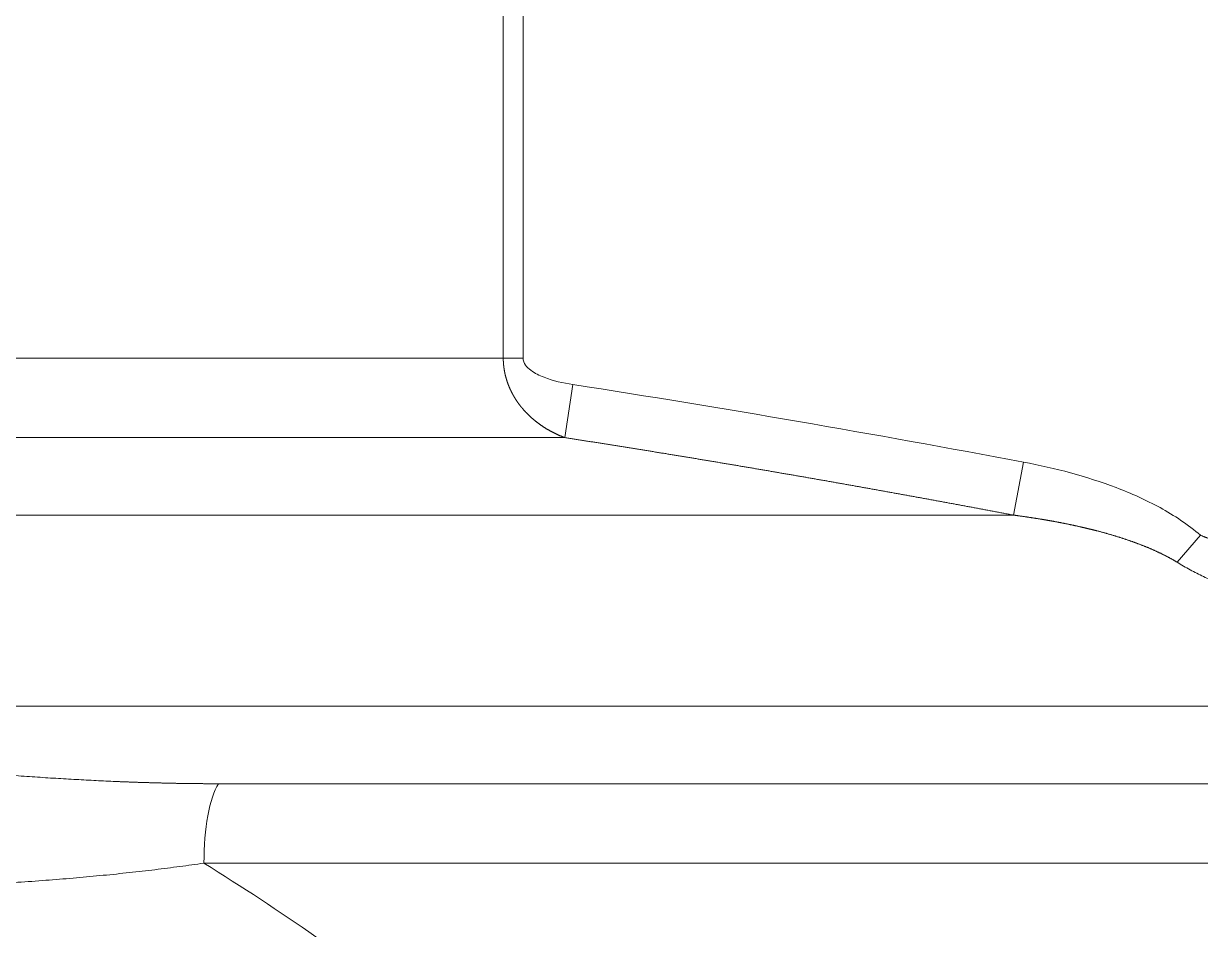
# Model space of a CAD drawing. Header units: millimetres. Extents: x 4664 to 8864, y -38 to 2932.
# Drawn here: x 8077.05 to 8094.74, y 1821.28 to 1834.9 of the extents above; entities that cross this region are included whole.
import ezdxf

# ---------------------------------------------------------------- set-up
doc = ezdxf.new("R2010")
doc.units = ezdxf.units.MM

msp = doc.modelspace()

# ---------------------------------------------------------------- linework, layer by layer
at = {"lineweight": 5}
for p, q in [((8084.263, 1840.925), (8084.263, 1829.869)), ((8084.56, 1829.869), (8084.56, 1840.925)), ((8063.182, 1829.869), (8084.56, 1829.869)), ((8085.188, 1828.674), (8085.311, 1829.471)), ((8064.376, 1828.674), (8085.188, 1828.674)), ((8091.931, 1827.509), (8092.081, 1828.305)), ((8063.402, 1827.509), (8091.931, 1827.509)), ((8094.391, 1826.801), (8094.743, 1827.205)), ((8067.763, 1824.636), (8119.686, 1824.636)), ((8116.351, 1823.471), (8079.981, 1823.471)), ((8079.764, 1822.276), (8116.763, 1822.276))]:
    msp.add_line(p, q, dxfattribs=at)
at = {"lineweight": 5, "extrusion": (0, 0, -1)}
msp.add_ellipse((8080.128, 1822.276), major_axis=(0, 1.306), ratio=0.278426, start_param=4.712389, end_param=5.867354, dxfattribs=at)
at = {"lineweight": 5}
for points, knots in [([(8084.263, 1829.869), (8084.263, 1829.867), (8084.263, 1829.864), (8084.263, 1829.86), (8084.263, 1829.856), (8084.264, 1829.851), (8084.264, 1829.847), (8084.264, 1829.842), (8084.264, 1829.838), (8084.264, 1829.833), (8084.264, 1829.829), (8084.264, 1829.825), (8084.265, 1829.82), (8084.265, 1829.816), (8084.265, 1829.811), (8084.265, 1829.807), (8084.265, 1829.802), (8084.266, 1829.798), (8084.266, 1829.794), (8084.266, 1829.789), (8084.267, 1829.785), (8084.267, 1829.78), (8084.267, 1829.776), (8084.268, 1829.771), (8084.268, 1829.767), (8084.269, 1829.762), (8084.269, 1829.758), (8084.27, 1829.754), (8084.27, 1829.749), (8084.271, 1829.745), (8084.271, 1829.74), (8084.272, 1829.736), (8084.272, 1829.731), (8084.273, 1829.727), (8084.273, 1829.722), (8084.274, 1829.718), (8084.275, 1829.714), (8084.275, 1829.709), (8084.276, 1829.705), (8084.277, 1829.7), (8084.277, 1829.696), (8084.278, 1829.691), (8084.279, 1829.687), (8084.28, 1829.682), (8084.28, 1829.678), (8084.281, 1829.674), (8084.282, 1829.669), (8084.283, 1829.665), (8084.284, 1829.66), (8084.285, 1829.656), (8084.286, 1829.651), (8084.286, 1829.647), (8084.287, 1829.642), (8084.288, 1829.638), (8084.289, 1829.633), (8084.29, 1829.629), (8084.291, 1829.625), (8084.292, 1829.62), (8084.293, 1829.616), (8084.294, 1829.611), (8084.296, 1829.607), (8084.297, 1829.602), (8084.298, 1829.598), (8084.299, 1829.594), (8084.3, 1829.589), (8084.301, 1829.585), (8084.302, 1829.58), (8084.304, 1829.576), (8084.305, 1829.571), (8084.306, 1829.567), (8084.307, 1829.563), (8084.309, 1829.558), (8084.31, 1829.554), (8084.311, 1829.549), (8084.313, 1829.545), (8084.314, 1829.54), (8084.315, 1829.536), (8084.317, 1829.532), (8084.318, 1829.527), (8084.32, 1829.523), (8084.321, 1829.518), (8084.323, 1829.514), (8084.324, 1829.51), (8084.326, 1829.505), (8084.327, 1829.501), (8084.329, 1829.496), (8084.33, 1829.492), (8084.332, 1829.488), (8084.333, 1829.483), (8084.335, 1829.479), (8084.337, 1829.475), (8084.338, 1829.47), (8084.34, 1829.466), (8084.342, 1829.461), (8084.343, 1829.457), (8084.345, 1829.453), (8084.347, 1829.448), (8084.349, 1829.444), (8084.351, 1829.44), (8084.352, 1829.435), (8084.354, 1829.431), (8084.356, 1829.427), (8084.358, 1829.422), (8084.36, 1829.418), (8084.362, 1829.414), (8084.364, 1829.409), (8084.366, 1829.405), (8084.368, 1829.401), (8084.369, 1829.396), (8084.371, 1829.392), (8084.374, 1829.388), (8084.376, 1829.383), (8084.378, 1829.379), (8084.38, 1829.375), (8084.382, 1829.37), (8084.384, 1829.366), (8084.386, 1829.362), (8084.388, 1829.358), (8084.39, 1829.353), (8084.393, 1829.349), (8084.395, 1829.345), (8084.397, 1829.341), (8084.399, 1829.336), (8084.401, 1829.332), (8084.404, 1829.328), (8084.406, 1829.324), (8084.408, 1829.319), (8084.411, 1829.315), (8084.413, 1829.311), (8084.415, 1829.307), (8084.418, 1829.302), (8084.42, 1829.298), (8084.423, 1829.294), (8084.425, 1829.29), (8084.428, 1829.286), (8084.43, 1829.282), (8084.433, 1829.277), (8084.435, 1829.273), (8084.438, 1829.269), (8084.44, 1829.265), (8084.443, 1829.261), (8084.445, 1829.257), (8084.448, 1829.252), (8084.451, 1829.248), (8084.453, 1829.244), (8084.456, 1829.24), (8084.459, 1829.236), (8084.461, 1829.232), (8084.464, 1829.228), (8084.467, 1829.224), (8084.47, 1829.219), (8084.473, 1829.215), (8084.475, 1829.211), (8084.478, 1829.207), (8084.481, 1829.203), (8084.484, 1829.199), (8084.487, 1829.195), (8084.49, 1829.191), (8084.493, 1829.187), (8084.496, 1829.183), (8084.498, 1829.179), (8084.501, 1829.175), (8084.504, 1829.171), (8084.507, 1829.167), (8084.51, 1829.163), (8084.514, 1829.159), (8084.517, 1829.155), (8084.52, 1829.151), (8084.523, 1829.147), (8084.526, 1829.143), (8084.529, 1829.139), (8084.532, 1829.135), (8084.535, 1829.131), (8084.539, 1829.127), (8084.542, 1829.123), (8084.545, 1829.12), (8084.548, 1829.116), (8084.552, 1829.112), (8084.556, 1829.107), (8084.561, 1829.101), (8084.566, 1829.095), (8084.572, 1829.088), (8084.578, 1829.082), (8084.584, 1829.075), (8084.59, 1829.068), (8084.596, 1829.062), (8084.602, 1829.055), (8084.608, 1829.049), (8084.615, 1829.042), (8084.621, 1829.036), (8084.628, 1829.029), (8084.634, 1829.023), (8084.641, 1829.016), (8084.647, 1829.01), (8084.654, 1829.003), (8084.661, 1828.997), (8084.668, 1828.991), (8084.675, 1828.984), (8084.682, 1828.978), (8084.689, 1828.971), (8084.696, 1828.965), (8084.704, 1828.959), (8084.711, 1828.952), (8084.718, 1828.946), (8084.726, 1828.94), (8084.734, 1828.934), (8084.741, 1828.927), (8084.749, 1828.921), (8084.757, 1828.915), (8084.765, 1828.909), (8084.773, 1828.903), (8084.781, 1828.896), (8084.789, 1828.89), (8084.797, 1828.884), (8084.805, 1828.878), (8084.814, 1828.872), (8084.822, 1828.866), (8084.83, 1828.86), (8084.839, 1828.854), (8084.848, 1828.849), (8084.856, 1828.843), (8084.865, 1828.837), (8084.874, 1828.831), (8084.883, 1828.825), (8084.892, 1828.82), (8084.901, 1828.814), (8084.91, 1828.808), (8084.92, 1828.803), (8084.929, 1828.797), (8084.939, 1828.792), (8084.948, 1828.786), (8084.958, 1828.781), (8084.967, 1828.775), (8084.977, 1828.77), (8084.987, 1828.765), (8084.997, 1828.76), (8085.007, 1828.754), (8085.017, 1828.749), (8085.027, 1828.744), (8085.037, 1828.739), (8085.047, 1828.734), (8085.058, 1828.729), (8085.068, 1828.724), (8085.079, 1828.719), (8085.089, 1828.715), (8085.1, 1828.71), (8085.11, 1828.705), (8085.121, 1828.701), (8085.132, 1828.696), (8085.143, 1828.692), (8085.154, 1828.687), (8085.165, 1828.683), (8085.176, 1828.678), (8085.184, 1828.676), (8085.188, 1828.674)], [0, 0, 0, 0, 0.002602, 0.005204, 0.007808, 0.010414, 0.01302, 0.015628, 0.018238, 0.020849, 0.023461, 0.026074, 0.028689, 0.031306, 0.033924, 0.036543, 0.039164, 0.041787, 0.044412, 0.047037, 0.049665, 0.052294, 0.054926, 0.057558, 0.060193, 0.062829, 0.065468, 0.068108, 0.07075, 0.073393, 0.076039, 0.078687, 0.081336, 0.083988, 0.086642, 0.089298, 0.091955, 0.094615, 0.097277, 0.099942, 0.102608, 0.105277, 0.107947, 0.11062, 0.113296, 0.115973, 0.118653, 0.121336, 0.12402, 0.126707, 0.129397, 0.132089, 0.134783, 0.13748, 0.140179, 0.142881, 0.145586, 0.148293, 0.151003, 0.153715, 0.15643, 0.159148, 0.161868, 0.164591, 0.167317, 0.170046, 0.172777, 0.175511, 0.178248, 0.180988, 0.183731, 0.186477, 0.189226, 0.191977, 0.194732, 0.197489, 0.20025, 0.203014, 0.205781, 0.20855, 0.211323, 0.214099, 0.216879, 0.219661, 0.222447, 0.225236, 0.228028, 0.230823, 0.233622, 0.236424, 0.239229, 0.242038, 0.24485, 0.247665, 0.250484, 0.253306, 0.256132, 0.258961, 0.261794, 0.26463, 0.26747, 0.270314, 0.27316, 0.276011, 0.278865, 0.281723, 0.284584, 0.28745, 0.290319, 0.293191, 0.296067, 0.298948, 0.301832, 0.304719, 0.307611, 0.310506, 0.313405, 0.316308, 0.319216, 0.322126, 0.325041, 0.32796, 0.330883, 0.33381, 0.336741, 0.339676, 0.342615, 0.345558, 0.348505, 0.351456, 0.354411, 0.357371, 0.360335, 0.363303, 0.366275, 0.369251, 0.372232, 0.375216, 0.378205, 0.381199, 0.384197, 0.387199, 0.390205, 0.393216, 0.396231, 0.39925, 0.402274, 0.405303, 0.408336, 0.411373, 0.414415, 0.417461, 0.420512, 0.423568, 0.426628, 0.429692, 0.432761, 0.435835, 0.438913, 0.441996, 0.445084, 0.448176, 0.451273, 0.454375, 0.457482, 0.460593, 0.463709, 0.46683, 0.469955, 0.473085, 0.476221, 0.479361, 0.482505, 0.485655, 0.48881, 0.491969, 0.495134, 0.498303, 0.501477, 0.506888, 0.51233, 0.517804, 0.52331, 0.528849, 0.534419, 0.540022, 0.545657, 0.551325, 0.557025, 0.562757, 0.568523, 0.57432, 0.580151, 0.586015, 0.591911, 0.597841, 0.603803, 0.609799, 0.615827, 0.621889, 0.627984, 0.634113, 0.640275, 0.64647, 0.652699, 0.658962, 0.665258, 0.671588, 0.677951, 0.684348, 0.690779, 0.697244, 0.703743, 0.710276, 0.716843, 0.723445, 0.73008, 0.736749, 0.743453, 0.750191, 0.756963, 0.76377, 0.770611, 0.777487, 0.784397, 0.791342, 0.798321, 0.805335, 0.812384, 0.819467, 0.826586, 0.833739, 0.840927, 0.84815, 0.855407, 0.8627, 0.870028, 0.877391, 0.884789, 0.892222, 0.899691, 0.907194, 0.914733, 0.922307, 0.929917, 0.937562, 0.945242, 0.952958, 0.96071, 0.968496, 0.976319, 0.984177, 0.992071, 1, 1, 1, 1]), ([(8085.311, 1829.471), (8085.163, 1829.493), (8085.015, 1829.527), (8084.807, 1829.608), (8084.74, 1829.641), (8084.618, 1829.73), (8084.56, 1829.792), (8084.56, 1829.869)], [0, 0, 0, 0, 0.5, 0.5, 0.75, 0.75, 1, 1, 1, 1]), ([(8085.188, 1828.674), (8085.209, 1828.671), (8085.25, 1828.664), (8085.313, 1828.655), (8085.375, 1828.645), (8085.438, 1828.635), (8085.5, 1828.625), (8085.563, 1828.615), (8085.625, 1828.606), (8085.688, 1828.596), (8085.75, 1828.586), (8085.813, 1828.576), (8085.876, 1828.566), (8085.938, 1828.556), (8086.001, 1828.546), (8086.063, 1828.536), (8086.126, 1828.526), (8086.189, 1828.516), (8086.251, 1828.506), (8086.314, 1828.496), (8086.377, 1828.486), (8086.439, 1828.476), (8086.502, 1828.465), (8086.565, 1828.455), (8086.627, 1828.445), (8086.69, 1828.435), (8086.753, 1828.425), (8086.815, 1828.414), (8086.878, 1828.404), (8086.941, 1828.394), (8087.003, 1828.383), (8087.066, 1828.373), (8087.129, 1828.363), (8087.192, 1828.352), (8087.255, 1828.342), (8087.317, 1828.331), (8087.38, 1828.321), (8087.443, 1828.31), (8087.506, 1828.3), (8087.569, 1828.289), (8087.631, 1828.279), (8087.694, 1828.268), (8087.757, 1828.258), (8087.82, 1828.247), (8087.883, 1828.236), (8087.946, 1828.226), (8088.009, 1828.215), (8088.072, 1828.204), (8088.134, 1828.193), (8088.197, 1828.183), (8088.26, 1828.172), (8088.323, 1828.161), (8088.386, 1828.15), (8088.449, 1828.139), (8088.512, 1828.129), (8088.575, 1828.118), (8088.638, 1828.107), (8088.701, 1828.096), (8088.764, 1828.085), (8088.827, 1828.074), (8088.89, 1828.063), (8088.953, 1828.052), (8089.016, 1828.041), (8089.08, 1828.03), (8089.143, 1828.019), (8089.206, 1828.008), (8089.269, 1827.996), (8089.332, 1827.985), (8089.395, 1827.974), (8089.458, 1827.963), (8089.521, 1827.952), (8089.585, 1827.94), (8089.648, 1827.929), (8089.711, 1827.918), (8089.774, 1827.907), (8089.837, 1827.895), (8089.901, 1827.884), (8089.964, 1827.873), (8090.027, 1827.861), (8090.09, 1827.85), (8090.154, 1827.838), (8090.217, 1827.827), (8090.28, 1827.815), (8090.344, 1827.804), (8090.407, 1827.792), (8090.47, 1827.781), (8090.534, 1827.769), (8090.597, 1827.758), (8090.66, 1827.746), (8090.724, 1827.734), (8090.787, 1827.723), (8090.851, 1827.711), (8090.914, 1827.699), (8090.978, 1827.688), (8091.041, 1827.676), (8091.105, 1827.664), (8091.168, 1827.652), (8091.232, 1827.64), (8091.295, 1827.629), (8091.359, 1827.617), (8091.422, 1827.605), (8091.486, 1827.593), (8091.549, 1827.581), (8091.613, 1827.569), (8091.676, 1827.557), (8091.74, 1827.545), (8091.804, 1827.533), (8091.867, 1827.521), (8091.91, 1827.513), (8091.931, 1827.509)], [0, 0, 0, 0, 0.009242, 0.018485, 0.02773, 0.036977, 0.046225, 0.055475, 0.064727, 0.07398, 0.083236, 0.092492, 0.101751, 0.111011, 0.120273, 0.129537, 0.138802, 0.148069, 0.157338, 0.166609, 0.175882, 0.185156, 0.194432, 0.20371, 0.21299, 0.222272, 0.231555, 0.240841, 0.250128, 0.259417, 0.268708, 0.278001, 0.287296, 0.296593, 0.305892, 0.315192, 0.324495, 0.333799, 0.343106, 0.352414, 0.361725, 0.371037, 0.380352, 0.389668, 0.398987, 0.408307, 0.41763, 0.426955, 0.436281, 0.44561, 0.454941, 0.464274, 0.473609, 0.482946, 0.492285, 0.501627, 0.51097, 0.520316, 0.529664, 0.539014, 0.548366, 0.55772, 0.567077, 0.576436, 0.585797, 0.59516, 0.604525, 0.613893, 0.623263, 0.632635, 0.642009, 0.651386, 0.660765, 0.670146, 0.679529, 0.688915, 0.698303, 0.707694, 0.717087, 0.726482, 0.735879, 0.745279, 0.754682, 0.764086, 0.773493, 0.782903, 0.792314, 0.801729, 0.811145, 0.820564, 0.829986, 0.83941, 0.848836, 0.858265, 0.867696, 0.87713, 0.886567, 0.896005, 0.905447, 0.914891, 0.924337, 0.933786, 0.943237, 0.952691, 0.962148, 0.971607, 0.981069, 0.990533, 1, 1, 1, 1]), ([(8094.743, 1827.205), (8094.556, 1827.367), (8094.348, 1827.504), (8093.922, 1827.738), (8093.702, 1827.836), (8093.028, 1828.093), (8092.56, 1828.215), (8092.081, 1828.305)], [0, 0, 0, 0, 0.25, 0.25, 0.5, 0.5, 1, 1, 1, 1]), ([(8097.748, 1827.608), (8097.746, 1827.606), (8097.742, 1827.603), (8097.735, 1827.599), (8097.729, 1827.595), (8097.722, 1827.59), (8097.715, 1827.585), (8097.707, 1827.581), (8097.7, 1827.576), (8097.692, 1827.571), (8097.685, 1827.566), (8097.677, 1827.561), (8097.668, 1827.556), (8097.66, 1827.551), (8097.652, 1827.545), (8097.643, 1827.54), (8097.634, 1827.534), (8097.625, 1827.529), (8097.616, 1827.523), (8097.606, 1827.517), (8097.596, 1827.512), (8097.587, 1827.506), (8097.577, 1827.5), (8097.566, 1827.494), (8097.556, 1827.488), (8097.545, 1827.482), (8097.535, 1827.475), (8097.524, 1827.469), (8097.512, 1827.463), (8097.501, 1827.456), (8097.489, 1827.45), (8097.478, 1827.443), (8097.466, 1827.437), (8097.454, 1827.43), (8097.441, 1827.423), (8097.429, 1827.417), (8097.416, 1827.41), (8097.403, 1827.403), (8097.39, 1827.396), (8097.376, 1827.389), (8097.363, 1827.382), (8097.349, 1827.375), (8097.335, 1827.368), (8097.321, 1827.361), (8097.307, 1827.354), (8097.292, 1827.347), (8097.277, 1827.34), (8097.262, 1827.332), (8097.247, 1827.325), (8097.232, 1827.318), (8097.216, 1827.311), (8097.2, 1827.304), (8097.184, 1827.296), (8097.168, 1827.289), (8097.151, 1827.282), (8097.135, 1827.274), (8097.118, 1827.267), (8097.1, 1827.26), (8097.083, 1827.252), (8097.061, 1827.243), (8097.034, 1827.232), (8097.002, 1827.219), (8096.971, 1827.207), (8096.94, 1827.195), (8096.909, 1827.184), (8096.879, 1827.173), (8096.85, 1827.163), (8096.82, 1827.153), (8096.792, 1827.143), (8096.763, 1827.134), (8096.736, 1827.125), (8096.708, 1827.117), (8096.681, 1827.109), (8096.655, 1827.101), (8096.629, 1827.094), (8096.603, 1827.086), (8096.578, 1827.08), (8096.553, 1827.073), (8096.529, 1827.067), (8096.506, 1827.061), (8096.483, 1827.056), (8096.46, 1827.051), (8096.438, 1827.046), (8096.416, 1827.041), (8096.395, 1827.037), (8096.374, 1827.032), (8096.354, 1827.028), (8096.335, 1827.025), (8096.306, 1827.019), (8096.268, 1827.013), (8096.222, 1827.006), (8096.175, 1826.999), (8096.129, 1826.993), (8096.083, 1826.988), (8096.038, 1826.984), (8095.993, 1826.981), (8095.948, 1826.978), (8095.904, 1826.976), (8095.861, 1826.975), (8095.817, 1826.975), (8095.775, 1826.975), (8095.732, 1826.976), (8095.69, 1826.978), (8095.649, 1826.98), (8095.608, 1826.984), (8095.567, 1826.987), (8095.538, 1826.99), (8095.519, 1826.993), (8095.51, 1826.994), (8095.502, 1826.995), (8095.493, 1826.996), (8095.485, 1826.997), (8095.476, 1826.998), (8095.467, 1827), (8095.458, 1827.001), (8095.45, 1827.002), (8095.441, 1827.004), (8095.432, 1827.005), (8095.423, 1827.007), (8095.414, 1827.008), (8095.404, 1827.01), (8095.395, 1827.011), (8095.386, 1827.013), (8095.377, 1827.015), (8095.367, 1827.016), (8095.358, 1827.018), (8095.348, 1827.02), (8095.339, 1827.022), (8095.329, 1827.024), (8095.32, 1827.026), (8095.31, 1827.028), (8095.3, 1827.03), (8095.29, 1827.032), (8095.28, 1827.035), (8095.27, 1827.037), (8095.26, 1827.039), (8095.25, 1827.042), (8095.24, 1827.044), (8095.23, 1827.046), (8095.22, 1827.049), (8095.209, 1827.051), (8095.199, 1827.054), (8095.189, 1827.057), (8095.178, 1827.06), (8095.168, 1827.062), (8095.157, 1827.065), (8095.147, 1827.068), (8095.136, 1827.071), (8095.125, 1827.074), (8095.114, 1827.077), (8095.104, 1827.08), (8095.093, 1827.083), (8095.082, 1827.087), (8095.071, 1827.09), (8095.06, 1827.093), (8095.049, 1827.097), (8095.037, 1827.1), (8095.026, 1827.104), (8095.015, 1827.107), (8095.004, 1827.111), (8094.992, 1827.115), (8094.981, 1827.118), (8094.969, 1827.122), (8094.958, 1827.126), (8094.946, 1827.13), (8094.935, 1827.134), (8094.923, 1827.138), (8094.911, 1827.142), (8094.9, 1827.146), (8094.888, 1827.15), (8094.876, 1827.155), (8094.864, 1827.159), (8094.852, 1827.163), (8094.84, 1827.168), (8094.828, 1827.172), (8094.816, 1827.177), (8094.804, 1827.181), (8094.792, 1827.186), (8094.78, 1827.191), (8094.767, 1827.195), (8094.755, 1827.2), (8094.747, 1827.203), (8094.743, 1827.205)], [0, 0, 0, 0, 0.002496, 0.005055, 0.007677, 0.010363, 0.013113, 0.015926, 0.018802, 0.021742, 0.024746, 0.027812, 0.030943, 0.034136, 0.037394, 0.040714, 0.044098, 0.047546, 0.051057, 0.054631, 0.058269, 0.06197, 0.065734, 0.069562, 0.073454, 0.077408, 0.081426, 0.085507, 0.089652, 0.093859, 0.09813, 0.102464, 0.106862, 0.111322, 0.115846, 0.120433, 0.125083, 0.129796, 0.134572, 0.139411, 0.144313, 0.149278, 0.154306, 0.159397, 0.164551, 0.169767, 0.175046, 0.180388, 0.185793, 0.19126, 0.19679, 0.202382, 0.208037, 0.213754, 0.219534, 0.225376, 0.23128, 0.237246, 0.243275, 0.249365, 0.260452, 0.271361, 0.282094, 0.292649, 0.303027, 0.313229, 0.323254, 0.333102, 0.342773, 0.352268, 0.361587, 0.37073, 0.379697, 0.388487, 0.397102, 0.405542, 0.413806, 0.421895, 0.429809, 0.437548, 0.445112, 0.452502, 0.459718, 0.46676, 0.473628, 0.480322, 0.486843, 0.49319, 0.499365, 0.514596, 0.529667, 0.54458, 0.559335, 0.573932, 0.588372, 0.602655, 0.616782, 0.630754, 0.644571, 0.658234, 0.671743, 0.6851, 0.698306, 0.711361, 0.724266, 0.737022, 0.74963, 0.752263, 0.754916, 0.757588, 0.760279, 0.76299, 0.765721, 0.76847, 0.77124, 0.774028, 0.776836, 0.779664, 0.782511, 0.785377, 0.788262, 0.791167, 0.794092, 0.797035, 0.799998, 0.80298, 0.805981, 0.809001, 0.812041, 0.8151, 0.818178, 0.821275, 0.824391, 0.827527, 0.830681, 0.833855, 0.837047, 0.840259, 0.84349, 0.846739, 0.850007, 0.853295, 0.856601, 0.859926, 0.86327, 0.866633, 0.870015, 0.873415, 0.876834, 0.880272, 0.883729, 0.887204, 0.890698, 0.89421, 0.897741, 0.901291, 0.904859, 0.908446, 0.912051, 0.915674, 0.919316, 0.922977, 0.926655, 0.930353, 0.934068, 0.937802, 0.941553, 0.945323, 0.949112, 0.952918, 0.956743, 0.960585, 0.964446, 0.968325, 0.972222, 0.976136, 0.980069, 0.984019, 0.987988, 0.991974, 0.995978, 1, 1, 1, 1]), ([(8091.931, 1827.509), (8091.937, 1827.508), (8091.948, 1827.507), (8091.965, 1827.504), (8091.982, 1827.502), (8091.999, 1827.5), (8092.015, 1827.498), (8092.032, 1827.495), (8092.049, 1827.493), (8092.065, 1827.491), (8092.082, 1827.488), (8092.099, 1827.486), (8092.115, 1827.484), (8092.131, 1827.481), (8092.148, 1827.479), (8092.164, 1827.476), (8092.18, 1827.474), (8092.197, 1827.471), (8092.213, 1827.469), (8092.229, 1827.466), (8092.245, 1827.464), (8092.261, 1827.461), (8092.277, 1827.459), (8092.293, 1827.456), (8092.309, 1827.454), (8092.325, 1827.451), (8092.34, 1827.449), (8092.356, 1827.446), (8092.372, 1827.443), (8092.387, 1827.441), (8092.403, 1827.438), (8092.418, 1827.436), (8092.434, 1827.433), (8092.449, 1827.43), (8092.465, 1827.428), (8092.48, 1827.425), (8092.495, 1827.422), (8092.51, 1827.419), (8092.525, 1827.417), (8092.541, 1827.414), (8092.556, 1827.411), (8092.571, 1827.408), (8092.586, 1827.406), (8092.6, 1827.403), (8092.615, 1827.4), (8092.63, 1827.397), (8092.645, 1827.394), (8092.66, 1827.391), (8092.674, 1827.388), (8092.689, 1827.386), (8092.703, 1827.383), (8092.718, 1827.38), (8092.732, 1827.377), (8092.747, 1827.374), (8092.761, 1827.371), (8092.775, 1827.368), (8092.789, 1827.365), (8092.804, 1827.362), (8092.818, 1827.359), (8092.832, 1827.356), (8092.846, 1827.353), (8092.86, 1827.35), (8092.874, 1827.347), (8092.888, 1827.344), (8092.901, 1827.341), (8092.915, 1827.338), (8092.929, 1827.335), (8092.943, 1827.332), (8092.956, 1827.328), (8092.97, 1827.325), (8092.983, 1827.322), (8092.997, 1827.319), (8093.01, 1827.316), (8093.023, 1827.313), (8093.037, 1827.31), (8093.05, 1827.306), (8093.063, 1827.303), (8093.076, 1827.3), (8093.089, 1827.297), (8093.102, 1827.294), (8093.115, 1827.29), (8093.128, 1827.287), (8093.141, 1827.284), (8093.154, 1827.281), (8093.167, 1827.277), (8093.18, 1827.274), (8093.195, 1827.27), (8093.213, 1827.265), (8093.233, 1827.26), (8093.253, 1827.255), (8093.273, 1827.249), (8093.293, 1827.244), (8093.313, 1827.238), (8093.333, 1827.233), (8093.352, 1827.227), (8093.372, 1827.221), (8093.391, 1827.216), (8093.411, 1827.21), (8093.43, 1827.204), (8093.449, 1827.199), (8093.468, 1827.193), (8093.486, 1827.187), (8093.505, 1827.181), (8093.524, 1827.176), (8093.542, 1827.17), (8093.56, 1827.164), (8093.578, 1827.158), (8093.596, 1827.152), (8093.614, 1827.146), (8093.632, 1827.14), (8093.65, 1827.134), (8093.667, 1827.128), (8093.685, 1827.122), (8093.702, 1827.116), (8093.719, 1827.11), (8093.736, 1827.104), (8093.753, 1827.098), (8093.77, 1827.092), (8093.787, 1827.086), (8093.804, 1827.079), (8093.82, 1827.073), (8093.836, 1827.067), (8093.853, 1827.061), (8093.869, 1827.054), (8093.885, 1827.048), (8093.901, 1827.042), (8093.916, 1827.035), (8093.932, 1827.029), (8093.948, 1827.023), (8093.963, 1827.016), (8093.978, 1827.01), (8093.993, 1827.003), (8094.008, 1826.997), (8094.023, 1826.99), (8094.038, 1826.984), (8094.053, 1826.977), (8094.067, 1826.971), (8094.082, 1826.964), (8094.096, 1826.957), (8094.11, 1826.951), (8094.124, 1826.944), (8094.138, 1826.938), (8094.152, 1826.931), (8094.166, 1826.924), (8094.179, 1826.917), (8094.193, 1826.911), (8094.206, 1826.904), (8094.219, 1826.897), (8094.232, 1826.89), (8094.245, 1826.884), (8094.258, 1826.877), (8094.271, 1826.87), (8094.283, 1826.863), (8094.296, 1826.856), (8094.308, 1826.85), (8094.32, 1826.843), (8094.332, 1826.836), (8094.344, 1826.829), (8094.356, 1826.822), (8094.368, 1826.815), (8094.38, 1826.808), (8094.387, 1826.803), (8094.391, 1826.801)], [0, 0, 0, 0, 0.00665, 0.01328, 0.019893, 0.026486, 0.033061, 0.039618, 0.046155, 0.052675, 0.059175, 0.065657, 0.07212, 0.078565, 0.084991, 0.091398, 0.097787, 0.104157, 0.110508, 0.116841, 0.123155, 0.12945, 0.135727, 0.141985, 0.148225, 0.154446, 0.160648, 0.166832, 0.172997, 0.179143, 0.185271, 0.19138, 0.197471, 0.203543, 0.209596, 0.215631, 0.221647, 0.227644, 0.233623, 0.239583, 0.245524, 0.251447, 0.257351, 0.263237, 0.269104, 0.274952, 0.280782, 0.286593, 0.292386, 0.29816, 0.303915, 0.309652, 0.31537, 0.321069, 0.32675, 0.332412, 0.338056, 0.343681, 0.349287, 0.354875, 0.360445, 0.365995, 0.371527, 0.377041, 0.382536, 0.388012, 0.39347, 0.398909, 0.404329, 0.409731, 0.415115, 0.42048, 0.425826, 0.431154, 0.436463, 0.441753, 0.447025, 0.452279, 0.457514, 0.46273, 0.467928, 0.473107, 0.478268, 0.483411, 0.488534, 0.493639, 0.498726, 0.506931, 0.515095, 0.523216, 0.531296, 0.539334, 0.547329, 0.555284, 0.563196, 0.571066, 0.578895, 0.586682, 0.594428, 0.602131, 0.609794, 0.617414, 0.624993, 0.63253, 0.640026, 0.64748, 0.654893, 0.662264, 0.669594, 0.676883, 0.68413, 0.691336, 0.698501, 0.705624, 0.712706, 0.719747, 0.726747, 0.733706, 0.740623, 0.7475, 0.754336, 0.761131, 0.767885, 0.774598, 0.78127, 0.787901, 0.794492, 0.801042, 0.807552, 0.814021, 0.820449, 0.826838, 0.833185, 0.839493, 0.84576, 0.851987, 0.858173, 0.86432, 0.870426, 0.876493, 0.88252, 0.888507, 0.894454, 0.900361, 0.906229, 0.912057, 0.917846, 0.923596, 0.929306, 0.934977, 0.940608, 0.946201, 0.951755, 0.95727, 0.962746, 0.968183, 0.973582, 0.978942, 0.984264, 0.989547, 0.994793, 1, 1, 1, 1]), ([(8094.391, 1826.801), (8094.456, 1826.761), (8094.522, 1826.723), (8094.654, 1826.651), (8094.721, 1826.616), (8094.857, 1826.552), (8094.926, 1826.522), (8095.066, 1826.467), (8095.137, 1826.442), (8095.281, 1826.397), (8095.355, 1826.377), (8095.505, 1826.343), (8095.581, 1826.328), (8095.736, 1826.304), (8095.816, 1826.294), (8095.937, 1826.284), (8095.978, 1826.282), (8096.04, 1826.279), (8096.071, 1826.277), (8096.107, 1826.276), (8096.125, 1826.276), (8096.134, 1826.276), (8096.139, 1826.276), (8096.141, 1826.276), (8096.142, 1826.276), (8096.143, 1826.276), (8096.143, 1826.276), (8096.143, 1826.276), (8096.144, 1826.276), (8096.144, 1826.276), (8096.144, 1826.276), (8096.214, 1826.274), (8096.285, 1826.275), (8096.429, 1826.281), (8096.5, 1826.285), (8096.645, 1826.299), (8096.718, 1826.307), (8096.827, 1826.323), (8096.864, 1826.328), (8096.919, 1826.338), (8096.947, 1826.342), (8096.979, 1826.348), (8096.995, 1826.351), (8097.003, 1826.353), (8097.006, 1826.354), (8097.009, 1826.354), (8097.01, 1826.354), (8097.084, 1826.369), (8097.156, 1826.384), (8097.297, 1826.419), (8097.366, 1826.437), (8097.502, 1826.477), (8097.568, 1826.499), (8097.696, 1826.544), (8097.759, 1826.569), (8097.82, 1826.594)], [0, 0, 0, 0, 0.0625, 0.0625, 0.125, 0.125, 0.1875, 0.1875, 0.25, 0.25, 0.3125, 0.3125, 0.375, 0.375, 0.4375, 0.4375, 0.46875, 0.46875, 0.484375, 0.492188, 0.496094, 0.498047, 0.499023, 0.499512, 0.499756, 0.499878, 0.499939, 0.499969, 0.499985, 0.499985, 0.5, 0.5, 0.5625, 0.5625, 0.625, 0.625, 0.6875, 0.6875, 0.71875, 0.71875, 0.734375, 0.742188, 0.746094, 0.748047, 0.749023, 0.749023, 0.75, 0.75, 0.8125, 0.8125, 0.875, 0.875, 0.9375, 0.9375, 1, 1, 1, 1]), ([(8079.981, 1823.471), (8079.975, 1823.471), (8079.963, 1823.471), (8079.945, 1823.471), (8079.927, 1823.471), (8079.909, 1823.471), (8079.891, 1823.471), (8079.873, 1823.471), (8079.855, 1823.471), (8079.837, 1823.471), (8079.819, 1823.471), (8079.801, 1823.471), (8079.783, 1823.471), (8079.765, 1823.471), (8079.747, 1823.472), (8079.729, 1823.472), (8079.711, 1823.472), (8079.693, 1823.472), (8079.674, 1823.472), (8079.656, 1823.472), (8079.638, 1823.472), (8079.62, 1823.473), (8079.602, 1823.473), (8079.583, 1823.473), (8079.565, 1823.473), (8079.547, 1823.474), (8079.528, 1823.474), (8079.51, 1823.474), (8079.492, 1823.474), (8079.473, 1823.475), (8079.455, 1823.475), (8079.437, 1823.475), (8079.418, 1823.475), (8079.4, 1823.476), (8079.381, 1823.476), (8079.363, 1823.476), (8079.344, 1823.477), (8079.326, 1823.477), (8079.308, 1823.477), (8079.289, 1823.478), (8079.27, 1823.478), (8079.252, 1823.479), (8079.233, 1823.479), (8079.215, 1823.479), (8079.196, 1823.48), (8079.178, 1823.48), (8079.159, 1823.481), (8079.14, 1823.481), (8079.122, 1823.482), (8079.103, 1823.482), (8079.084, 1823.482), (8079.066, 1823.483), (8079.047, 1823.483), (8079.028, 1823.484), (8079.009, 1823.485), (8078.991, 1823.485), (8078.972, 1823.486), (8078.953, 1823.486), (8078.934, 1823.487), (8078.915, 1823.487), (8078.896, 1823.488), (8078.877, 1823.488), (8078.859, 1823.489), (8078.84, 1823.49), (8078.821, 1823.49), (8078.802, 1823.491), (8078.783, 1823.491), (8078.764, 1823.492), (8078.745, 1823.493), (8078.726, 1823.493), (8078.707, 1823.494), (8078.688, 1823.495), (8078.669, 1823.495), (8078.65, 1823.496), (8078.63, 1823.497), (8078.611, 1823.498), (8078.592, 1823.498), (8078.573, 1823.499), (8078.554, 1823.5), (8078.535, 1823.501), (8078.515, 1823.501), (8078.496, 1823.502), (8078.477, 1823.503), (8078.458, 1823.504), (8078.438, 1823.505), (8078.419, 1823.505), (8078.309, 1823.51), (8078.104, 1823.52), (8077.804, 1823.536), (8077.496, 1823.554), (8077.179, 1823.575), (8076.916, 1823.594), (8076.71, 1823.609), (8076.562, 1823.621), (8076.413, 1823.633), (8076.263, 1823.645), (8076.112, 1823.658), (8075.959, 1823.671), (8075.805, 1823.685), (8075.649, 1823.699), (8075.493, 1823.713), (8075.268, 1823.735), (8074.972, 1823.764), (8074.6, 1823.802), (8074.217, 1823.843), (8073.837, 1823.884), (8073.462, 1823.927), (8073.092, 1823.97), (8072.709, 1824.015), (8072.335, 1824.06), (8071.965, 1824.105), (8071.598, 1824.151), (8071.211, 1824.199), (8070.903, 1824.238), (8070.679, 1824.266), (8070.54, 1824.284), (8070.392, 1824.303), (8070.233, 1824.323), (8070.065, 1824.344), (8069.887, 1824.367), (8069.698, 1824.391), (8069.5, 1824.417), (8069.323, 1824.439), (8069.175, 1824.458), (8069.058, 1824.473), (8068.945, 1824.487), (8068.837, 1824.501), (8068.733, 1824.514), (8068.633, 1824.527), (8068.537, 1824.539), (8068.446, 1824.55), (8068.358, 1824.561), (8068.275, 1824.572), (8068.197, 1824.582), (8068.122, 1824.591), (8068.052, 1824.6), (8067.986, 1824.608), (8067.924, 1824.616), (8067.867, 1824.623), (8067.814, 1824.63), (8067.78, 1824.634), (8067.763, 1824.636)], [0, 0, 0, 0, 0.001403, 0.002808, 0.004214, 0.005622, 0.007032, 0.008443, 0.009856, 0.01127, 0.012686, 0.014104, 0.015523, 0.016944, 0.018367, 0.019791, 0.021217, 0.022645, 0.024074, 0.025505, 0.026937, 0.028371, 0.029807, 0.031245, 0.032684, 0.034125, 0.035568, 0.037012, 0.038458, 0.039906, 0.041355, 0.042806, 0.044259, 0.045713, 0.047169, 0.048627, 0.050087, 0.051548, 0.053011, 0.054475, 0.055942, 0.05741, 0.05888, 0.060351, 0.061825, 0.0633, 0.064776, 0.066255, 0.067735, 0.069217, 0.0707, 0.072186, 0.073673, 0.075162, 0.076653, 0.078145, 0.079639, 0.081135, 0.082633, 0.084132, 0.085633, 0.087136, 0.088641, 0.090148, 0.091656, 0.093166, 0.094678, 0.096191, 0.097707, 0.099224, 0.100743, 0.102264, 0.103786, 0.105311, 0.106837, 0.108365, 0.109895, 0.111426, 0.11296, 0.114495, 0.116032, 0.117571, 0.119111, 0.120654, 0.122198, 0.123744, 0.125292, 0.148749, 0.172956, 0.197922, 0.223653, 0.250157, 0.262099, 0.274161, 0.286342, 0.298644, 0.311068, 0.323613, 0.33628, 0.34907, 0.361983, 0.37502, 0.40466, 0.43536, 0.467127, 0.499968, 0.529724, 0.560471, 0.592216, 0.624965, 0.653813, 0.684259, 0.716308, 0.749969, 0.760607, 0.772055, 0.784313, 0.797384, 0.811268, 0.825968, 0.841484, 0.857818, 0.874972, 0.884887, 0.894455, 0.903675, 0.912547, 0.92107, 0.929244, 0.937069, 0.944545, 0.95167, 0.958445, 0.96487, 0.970943, 0.976665, 0.982036, 0.987055, 0.991722, 0.996037, 1, 1, 1, 1]), ([(8067.518, 1822.234), (8067.802, 1822.209), (8068.082, 1822.184), (8068.632, 1822.139), (8068.903, 1822.118), (8069.436, 1822.078), (8069.698, 1822.059), (8070.086, 1822.033), (8070.214, 1822.025), (8070.469, 1822.009), (8070.596, 1822.002), (8070.972, 1821.981), (8071.22, 1821.968), (8071.584, 1821.951), (8071.705, 1821.946), (8071.884, 1821.939), (8071.943, 1821.937), (8072.062, 1821.933), (8072.121, 1821.931), (8072.414, 1821.921), (8072.645, 1821.915), (8072.986, 1821.907), (8073.099, 1821.905), (8073.267, 1821.903), (8073.35, 1821.902), (8073.447, 1821.9), (8073.495, 1821.9), (8073.52, 1821.9), (8073.532, 1821.9), (8073.538, 1821.899), (8073.541, 1821.899), (8073.542, 1821.899), (8073.543, 1821.899), (8073.543, 1821.899), (8073.543, 1821.899), (8073.544, 1821.899), (8073.544, 1821.899), (8073.544, 1821.899), (8073.544, 1821.899), (8073.683, 1821.898), (8073.957, 1821.897), (8074.36, 1821.898), (8074.754, 1821.902), (8075.01, 1821.907), (8075.391, 1821.915), (8075.639, 1821.923), (8076.002, 1821.937), (8076.121, 1821.942), (8076.298, 1821.951), (8076.386, 1821.955), (8076.488, 1821.96), (8076.538, 1821.963), (8076.563, 1821.964), (8076.576, 1821.965), (8076.582, 1821.965), (8076.585, 1821.966), (8076.587, 1821.966), (8076.588, 1821.966), (8076.588, 1821.966), (8076.588, 1821.966), (8076.588, 1821.966), (8076.588, 1821.966), (8076.588, 1821.966), (8076.589, 1821.966), (8076.733, 1821.974), (8077.019, 1821.991), (8077.439, 1822.022), (8077.85, 1822.056), (8078.253, 1822.093), (8078.646, 1822.134), (8079.029, 1822.178), (8079.403, 1822.226), (8079.645, 1822.259), (8079.764, 1822.276)], [0, 0, 0, 0, 0.0625, 0.0625, 0.125, 0.125, 0.1875, 0.1875, 0.21875, 0.21875, 0.25, 0.25, 0.3125, 0.3125, 0.34375, 0.34375, 0.359375, 0.359375, 0.375, 0.375, 0.4375, 0.4375, 0.46875, 0.46875, 0.484375, 0.492187, 0.496094, 0.498047, 0.499023, 0.499512, 0.499756, 0.499878, 0.499939, 0.499969, 0.499985, 0.499992, 0.499996, 0.499996, 0.5, 0.5, 0.53125, 0.5625, 0.59375, 0.625, 0.625, 0.6875, 0.6875, 0.71875, 0.71875, 0.734375, 0.742187, 0.746094, 0.748047, 0.749023, 0.749512, 0.749756, 0.749878, 0.749939, 0.749969, 0.749985, 0.749992, 0.749996, 0.749996, 0.75, 0.75, 0.78125, 0.8125, 0.84375, 0.875, 0.90625, 0.9375, 0.96875, 1, 1, 1, 1]), ([(8091.25, 1811.362), (8090.873, 1811.903), (8090.483, 1812.435), (8089.677, 1813.478), (8089.261, 1813.989), (8088.403, 1814.991), (8087.961, 1815.482), (8087.277, 1816.203), (8087.046, 1816.44), (8086.694, 1816.793), (8086.517, 1816.969), (8086.308, 1817.172), (8086.203, 1817.273), (8086.151, 1817.323), (8086.124, 1817.348), (8086.111, 1817.361), (8086.105, 1817.367), (8086.102, 1817.37), (8086.1, 1817.372), (8086.099, 1817.373), (8085.617, 1817.832), (8085.124, 1818.278), (8084.369, 1818.928), (8084.114, 1819.142), (8083.727, 1819.458), (8083.533, 1819.615), (8083.304, 1819.795), (8083.189, 1819.885), (8083.132, 1819.93), (8083.103, 1819.953), (8083.088, 1819.964), (8083.081, 1819.969), (8083.078, 1819.972), (8083.076, 1819.974), (8083.075, 1819.974), (8083.075, 1819.975), (8083.074, 1819.975), (8082.541, 1820.388), (8081.998, 1820.787), (8080.895, 1821.554), (8080.334, 1821.922), (8079.764, 1822.276)], [0, 0, 0, 0, 0.125, 0.125, 0.25, 0.25, 0.375, 0.375, 0.4375, 0.4375, 0.46875, 0.484375, 0.492188, 0.496094, 0.498047, 0.499023, 0.499512, 0.499756, 0.499756, 0.5, 0.5, 0.625, 0.625, 0.6875, 0.6875, 0.71875, 0.734375, 0.742188, 0.746094, 0.748047, 0.749023, 0.749512, 0.749756, 0.749878, 0.749939, 0.749939, 0.75, 0.75, 0.875, 0.875, 1, 1, 1, 1])]:
    msp.add_open_spline(points, degree=3, knots=knots, dxfattribs=at)
msp.add_open_spline([(8092.081, 1828.305), (8089.831, 1828.73), (8087.574, 1829.12), (8085.311, 1829.471)], degree=3, dxfattribs=at)

doc.saveas('drawing.dxf')
